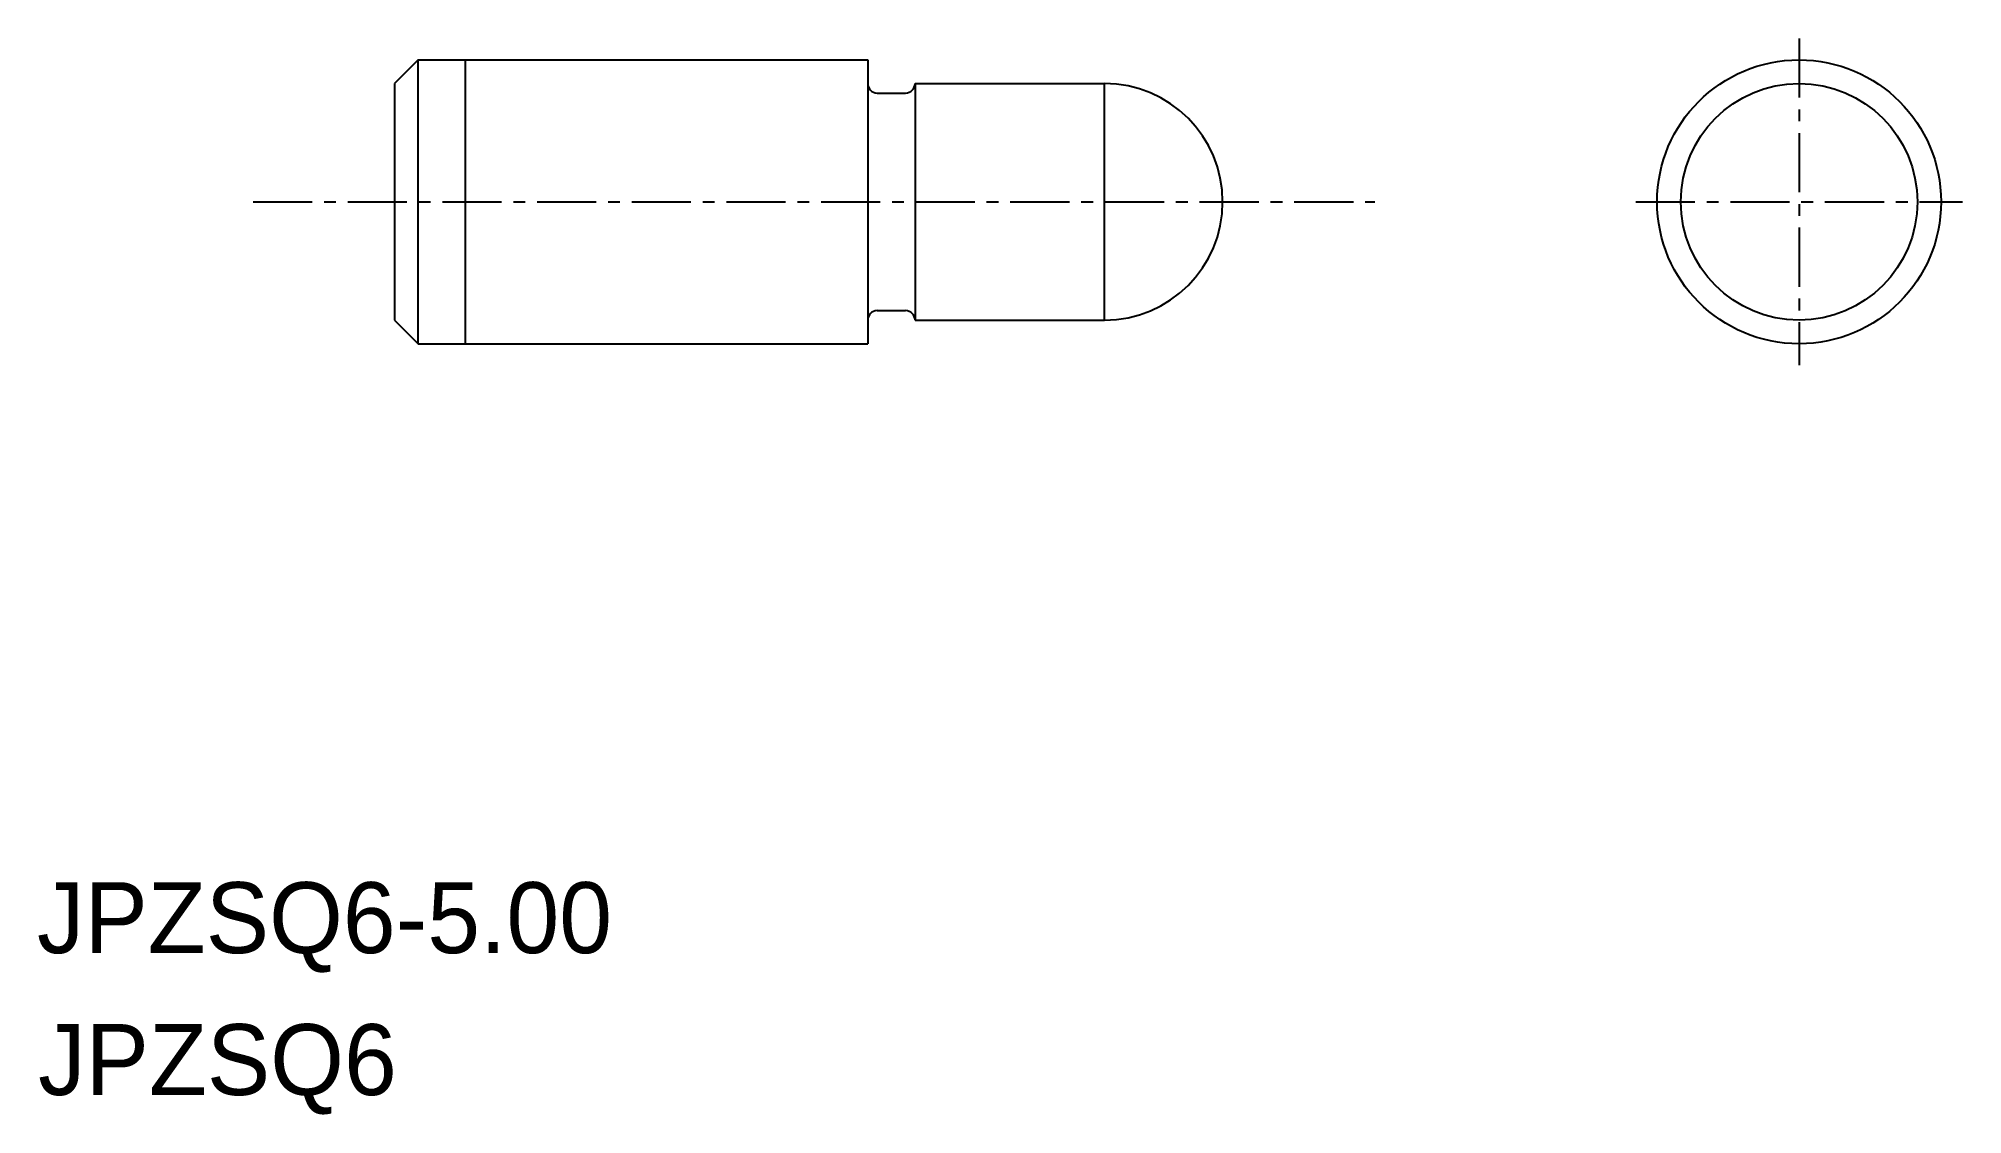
# Model space of a CAD drawing. Extents: x -1885.7 to -1845.1, y -583 to -560.2.
import ezdxf

# ---------------------------------------------------------------- set-up
doc = ezdxf.new("R2010")
doc.units = 0
doc.linetypes.add('CENTER', pattern=[2, 1.25, -0.25, 0.25, -0.25])
doc.layers.get('0').update_dxf_attribs({"linetype": 'CONTINUOUS'})
doc.layers.add('CENTER', color=1, linetype='CENTER')

msp = doc.modelspace()

# ---------------------------------------------------------------- linework, layer by layer
at = {"color": 7, "linetype": 'CONTINUOUS'}
for p, q in [((-1877.719, -560.698), (-1878.219, -561.198)), ((-1877.719, -566.698), (-1877.719, -560.698)), ((-1877.719, -560.698), (-1868.219, -560.698)), ((-1876.719, -566.698), (-1876.719, -560.698)), ((-1868.219, -560.698), (-1868.219, -566.698)), ((-1878.219, -561.198), (-1878.219, -566.198)), ((-1868.019, -561.398), (-1867.419, -561.398)), ((-1867.219, -561.198), (-1863.219, -561.198)), ((-1867.219, -561.198), (-1867.219, -566.198)), ((-1878.219, -566.198), (-1877.719, -566.698)), ((-1868.019, -565.998), (-1867.419, -565.998)), ((-1867.219, -566.198), (-1863.219, -566.198)), ((-1877.719, -566.698), (-1868.219, -566.698))]:
    msp.add_line(p, q, dxfattribs=at)
at = {"linetype": 'CONTINUOUS'}
msp.add_line((-1863.219, -566.198), (-1863.219, -561.198), dxfattribs=at)
for radius in [3, 2.5]:
    msp.add_circle((-1848.538, -563.698), radius, dxfattribs=at)
at = {"color": 7, "linetype": 'CONTINUOUS'}
for centre, start, end in [((-1868.019, -561.198), 180, 270), ((-1867.419, -561.198), 270, 0), ((-1868.019, -566.198), 90, 180), ((-1867.419, -566.198), 0, 90)]:
    msp.add_arc(centre, 0.2, start, end, dxfattribs=at)
at = {"linetype": 'CONTINUOUS'}
msp.add_arc((-1863.219, -563.698), 2.5, 270, 90, dxfattribs=at)
at = {"layer": 'CENTER', "color": 1, "linetype": 'CENTER'}
for p, q in [((-1848.538, -560.244), (-1848.538, -567.151)), ((-1881.206, -563.698), (-1857.504, -563.698)), ((-1851.991, -563.698), (-1845.085, -563.698))]:
    msp.add_line(p, q, dxfattribs=at)

# ---------------------------------------------------------------- texts
for s, p in [('JPZSQ6-5.00', (-1885.774, -579.58)), ('JPZSQ6', (-1885.75, -582.58))]:
    msp.add_text(s, height=1.5).set_placement(p)

doc.saveas('drawing.dxf')
